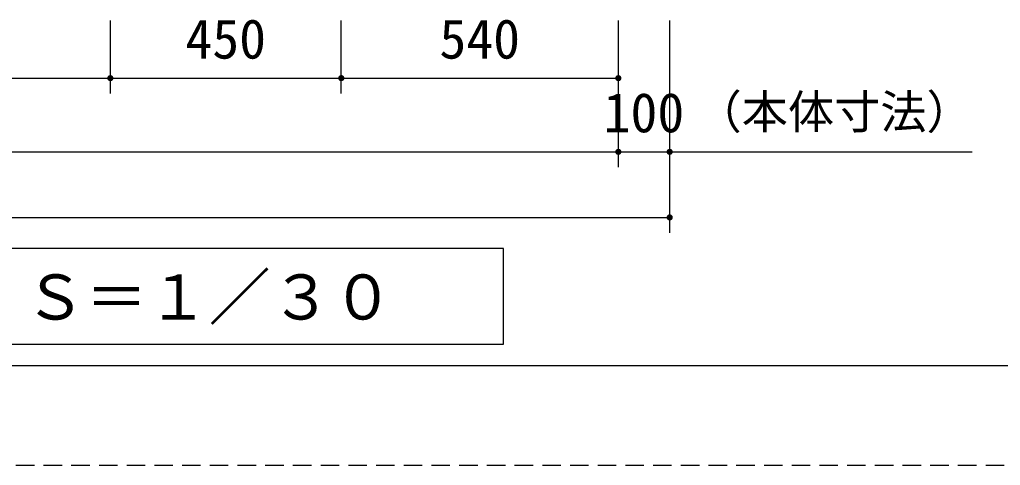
# Model space of a CAD drawing. Units: millimetres, scale not verified. Extents: x -8910 to 8910, y -6308 to 6308.
# Drawn here: x -4541 to -2629, y -5252 to -4382 of the extents above; entities that cross this region are included whole.
import ezdxf
from ezdxf.enums import TextEntityAlignment as Align

# ---------------------------------------------------------------- set-up
doc = ezdxf.new("R2010")
doc.units = ezdxf.units.MM
doc.header["$LTSCALE"] = 30
doc.linetypes.add('DASHED1', pattern=[1.8, 1.2, -0.6])
for name, color, linetype, lineweight in [('0-0_製作', 5, 'Continuous', 25), ('0-B_機器', 2, 'Continuous', 25), ('1-1_Axis_waku', 7, 'Continuous', 25)]:
    doc.layers.add(name, color=color, linetype=linetype, lineweight=lineweight)
doc.styles.add('ＭＳ ゴシック', font='')
doc.styles.get('ＭＳ ゴシック').set_extended_font_data('MS Gothic')

msp = doc.modelspace()

# ---------------------------------------------------------------- linework, layer by layer
at = {"layer": '0-0_製作', "color": 2}
for p, q in [((-4363.85, -4526.49), (-4363.85, -4383.86)), ((-3913.85, -4526.49), (-3913.85, -4383.86)), ((-3373.85, -4526.49), (-3373.85, -4383.86)), ((-3373.85, -4670.19), (-3373.85, -4383.86)), ((-3273.85, -4670.19), (-3273.85, -4383.86)), ((-3273.85, -4797.97), (-3273.85, -4640.19)), ((-3273.85, -4640.19), (-2684.19, -4640.19))]:
    msp.add_line(p, q, dxfattribs=at)
at = {"layer": '0-0_製作'}
for points in [[(-4367.96, -4492.12), (-4363.85, -4490.49), (-4363.85, -4496.49)], [(-4367.38, -4491.63), (-4363.85, -4490.49), (-4367.96, -4492.12)], [(-4366.74, -4491.23), (-4363.85, -4490.49), (-4367.38, -4491.63)], [(-4366.06, -4490.91), (-4363.85, -4490.49), (-4366.74, -4491.23)], [(-4365.34, -4490.68), (-4363.85, -4490.49), (-4366.06, -4490.91)], [(-4364.6, -4490.54), (-4363.85, -4490.49), (-4365.34, -4490.68)], [(-4363.85, -4490.49), (-4357.85, -4496.49), (-4363.85, -4496.49)], [(-4363.85, -4490.49), (-4357.9, -4495.74), (-4357.85, -4496.49)], [(-4363.47, -4490.5), (-4357.9, -4495.74), (-4363.85, -4490.49)], [(-4362.72, -4490.6), (-4357.9, -4495.74), (-4363.47, -4490.5)], [(-4362.72, -4490.6), (-4358.04, -4495), (-4357.9, -4495.74)], [(-4361.99, -4490.78), (-4358.04, -4495), (-4362.72, -4490.6)], [(-4361.99, -4490.78), (-4358.27, -4494.28), (-4358.04, -4495)], [(-4361.29, -4491.06), (-4358.27, -4494.28), (-4361.99, -4490.78)], [(-4361.29, -4491.06), (-4358.59, -4493.6), (-4358.27, -4494.28)], [(-4360.63, -4491.42), (-4358.59, -4493.6), (-4361.29, -4491.06)], [(-4360.63, -4491.42), (-4358.99, -4492.96), (-4358.59, -4493.6)], [(-4360.02, -4491.87), (-4358.99, -4492.96), (-4360.63, -4491.42)], [(-3917.96, -4492.12), (-3913.85, -4490.49), (-3913.85, -4496.49)], [(-3917.38, -4491.63), (-3913.85, -4490.49), (-3917.96, -4492.12)], [(-3916.74, -4491.23), (-3913.85, -4490.49), (-3917.38, -4491.63)], [(-3916.06, -4490.91), (-3913.85, -4490.49), (-3916.74, -4491.23)], [(-3915.34, -4490.68), (-3913.85, -4490.49), (-3916.06, -4490.91)], [(-3914.6, -4490.54), (-3913.85, -4490.49), (-3915.34, -4490.68)], [(-3913.85, -4490.49), (-3907.85, -4496.49), (-3913.85, -4496.49)], [(-3913.85, -4490.49), (-3907.9, -4495.74), (-3907.85, -4496.49)], [(-3913.85, -4490.49), (-3908.04, -4495), (-3907.9, -4495.74)], [(-3913.47, -4490.5), (-3908.04, -4495), (-3913.85, -4490.49)], [(-3912.72, -4490.6), (-3908.04, -4495), (-3913.47, -4490.5)], [(-3912.72, -4490.6), (-3908.27, -4494.28), (-3908.04, -4495)], [(-3911.99, -4490.78), (-3908.27, -4494.28), (-3912.72, -4490.6)], [(-3911.99, -4490.78), (-3908.59, -4493.6), (-3908.27, -4494.28)], [(-3911.29, -4491.06), (-3908.59, -4493.6), (-3911.99, -4490.78)], [(-3911.29, -4491.06), (-3908.99, -4492.96), (-3908.59, -4493.6)], [(-3910.63, -4491.42), (-3908.99, -4492.96), (-3911.29, -4491.06)], [(-3910.63, -4491.42), (-3909.47, -4492.38), (-3908.99, -4492.96)], [(-3910.02, -4491.87), (-3909.47, -4492.38), (-3910.63, -4491.42)], [(-3378.47, -4492.66), (-3373.85, -4490.49), (-3373.85, -4496.49)], [(-3377.96, -4492.12), (-3373.85, -4490.49), (-3378.47, -4492.66)], [(-3377.38, -4491.63), (-3373.85, -4490.49), (-3377.96, -4492.12)], [(-3376.74, -4491.23), (-3373.85, -4490.49), (-3377.38, -4491.63)], [(-3376.06, -4490.91), (-3373.85, -4490.49), (-3376.74, -4491.23)], [(-3375.34, -4490.68), (-3373.85, -4490.49), (-3376.06, -4490.91)], [(-3374.6, -4490.54), (-3373.85, -4490.49), (-3375.34, -4490.68)], [(-3373.85, -4490.49), (-3367.85, -4496.49), (-3373.85, -4496.49)], [(-3373.85, -4490.49), (-3367.9, -4495.74), (-3367.85, -4496.49)], [(-3373.85, -4490.49), (-3368.04, -4495), (-3367.9, -4495.74)], [(-3373.85, -4490.49), (-3368.27, -4494.28), (-3368.04, -4495)], [(-3373.47, -4490.5), (-3368.27, -4494.28), (-3373.85, -4490.49)], [(-3372.72, -4490.6), (-3368.27, -4494.28), (-3373.47, -4490.5)], [(-3372.72, -4490.6), (-3368.59, -4493.6), (-3368.27, -4494.28)], [(-3371.99, -4490.78), (-3368.59, -4493.6), (-3372.72, -4490.6)], [(-3371.99, -4490.78), (-3368.99, -4492.96), (-3368.59, -4493.6)], [(-3371.29, -4491.06), (-3368.99, -4492.96), (-3371.99, -4490.78)], [(-3371.29, -4491.06), (-3369.47, -4492.38), (-3368.99, -4492.96)], [(-3370.63, -4491.42), (-3369.47, -4492.38), (-3371.29, -4491.06)], [(-3370.63, -4491.42), (-3370.02, -4491.87), (-3369.47, -4492.38)], [(-4369.84, -4496.11), (-4363.85, -4496.49), (-4369.85, -4496.49)], [(-4369.85, -4496.49), (-4364.23, -4502.48), (-4369.8, -4497.24)], [(-4369.85, -4496.49), (-4363.85, -4502.49), (-4364.23, -4502.48)], [(-4369.85, -4496.49), (-4363.85, -4496.49), (-4363.85, -4502.49)], [(-4369.74, -4495.36), (-4363.85, -4496.49), (-4369.84, -4496.11)], [(-4369.8, -4497.24), (-4364.97, -4502.38), (-4369.66, -4497.98)], [(-4369.8, -4497.24), (-4364.23, -4502.48), (-4364.97, -4502.38)], [(-4369.55, -4494.63), (-4363.85, -4496.49), (-4369.74, -4495.36)], [(-4369.66, -4497.98), (-4365.7, -4502.2), (-4369.43, -4498.7)], [(-4369.66, -4497.98), (-4364.97, -4502.38), (-4365.7, -4502.2)], [(-4369.28, -4493.93), (-4363.85, -4496.49), (-4369.55, -4494.63)], [(-4369.43, -4498.7), (-4366.4, -4501.92), (-4369.11, -4499.38)], [(-4369.43, -4498.7), (-4365.7, -4502.2), (-4366.4, -4501.92)], [(-4368.91, -4493.27), (-4363.85, -4496.49), (-4369.28, -4493.93)], [(-4369.11, -4499.38), (-4367.06, -4501.56), (-4368.7, -4500.02)], [(-4369.11, -4499.38), (-4366.4, -4501.92), (-4367.06, -4501.56)], [(-4368.47, -4492.66), (-4363.85, -4496.49), (-4368.91, -4493.27)], [(-4368.7, -4500.02), (-4367.67, -4501.11), (-4368.22, -4500.6)], [(-4368.7, -4500.02), (-4367.06, -4501.56), (-4367.67, -4501.11)], [(-4367.96, -4492.12), (-4363.85, -4496.49), (-4368.47, -4492.66)], [(-4363.85, -4496.49), (-4363.1, -4502.44), (-4363.85, -4502.49)], [(-4363.85, -4496.49), (-4362.36, -4502.3), (-4363.1, -4502.44)], [(-4363.85, -4496.49), (-4361.64, -4502.07), (-4362.36, -4502.3)], [(-4363.85, -4496.49), (-4360.96, -4501.75), (-4361.64, -4502.07)], [(-4363.85, -4496.49), (-4360.32, -4501.34), (-4360.96, -4501.75)], [(-4363.85, -4496.49), (-4359.74, -4500.86), (-4360.32, -4501.34)], [(-4363.85, -4496.49), (-4359.23, -4500.31), (-4359.74, -4500.86)], [(-4357.85, -4496.49), (-4359.23, -4500.31), (-4363.85, -4496.49)], [(-4360.02, -4491.87), (-4359.47, -4492.38), (-4358.99, -4492.96)], [(-4357.85, -4496.49), (-4358.78, -4499.7), (-4359.23, -4500.31)], [(-4357.85, -4496.49), (-4358.42, -4499.04), (-4358.78, -4499.7)], [(-4357.85, -4496.49), (-4358.14, -4498.34), (-4358.42, -4499.04)], [(-4357.85, -4496.49), (-4357.95, -4497.61), (-4358.14, -4498.34)], [(-4357.85, -4496.49), (-4357.86, -4496.87), (-4357.95, -4497.61)], [(-3919.84, -4496.11), (-3913.85, -4496.49), (-3919.85, -4496.49)], [(-3919.85, -4496.49), (-3913.85, -4496.49), (-3919.8, -4497.24)], [(-3919.74, -4495.36), (-3913.85, -4496.49), (-3919.84, -4496.11)], [(-3919.8, -4497.24), (-3913.85, -4496.49), (-3913.85, -4502.49)], [(-3919.8, -4497.24), (-3914.23, -4502.48), (-3919.66, -4497.98)], [(-3919.8, -4497.24), (-3913.85, -4502.49), (-3914.23, -4502.48)], [(-3919.55, -4494.63), (-3913.85, -4496.49), (-3919.74, -4495.36)], [(-3919.66, -4497.98), (-3914.97, -4502.38), (-3919.43, -4498.7)], [(-3919.66, -4497.98), (-3914.23, -4502.48), (-3914.97, -4502.38)], [(-3919.28, -4493.93), (-3913.85, -4496.49), (-3919.55, -4494.63)], [(-3919.43, -4498.7), (-3915.7, -4502.2), (-3919.11, -4499.38)], [(-3919.43, -4498.7), (-3914.97, -4502.38), (-3915.7, -4502.2)], [(-3918.91, -4493.27), (-3913.85, -4496.49), (-3919.28, -4493.93)], [(-3919.11, -4499.38), (-3916.4, -4501.92), (-3918.7, -4500.02)], [(-3919.11, -4499.38), (-3915.7, -4502.2), (-3916.4, -4501.92)], [(-3918.47, -4492.66), (-3913.85, -4496.49), (-3918.91, -4493.27)], [(-3918.7, -4500.02), (-3917.06, -4501.56), (-3918.22, -4500.6)], [(-3918.7, -4500.02), (-3916.4, -4501.92), (-3917.06, -4501.56)], [(-3917.96, -4492.12), (-3913.85, -4496.49), (-3918.47, -4492.66)], [(-3918.22, -4500.6), (-3917.06, -4501.56), (-3917.67, -4501.11)], [(-3913.85, -4496.49), (-3913.1, -4502.44), (-3913.85, -4502.49)], [(-3913.85, -4496.49), (-3912.36, -4502.3), (-3913.1, -4502.44)], [(-3913.85, -4496.49), (-3911.64, -4502.07), (-3912.36, -4502.3)], [(-3913.85, -4496.49), (-3910.96, -4501.75), (-3911.64, -4502.07)], [(-3913.85, -4496.49), (-3910.32, -4501.34), (-3910.96, -4501.75)], [(-3913.85, -4496.49), (-3909.74, -4500.86), (-3910.32, -4501.34)], [(-3913.85, -4496.49), (-3909.23, -4500.31), (-3909.74, -4500.86)], [(-3907.85, -4496.49), (-3909.23, -4500.31), (-3913.85, -4496.49)], [(-3907.85, -4496.49), (-3908.78, -4499.7), (-3909.23, -4500.31)], [(-3907.85, -4496.49), (-3908.42, -4499.04), (-3908.78, -4499.7)], [(-3907.85, -4496.49), (-3908.14, -4498.34), (-3908.42, -4499.04)], [(-3907.85, -4496.49), (-3907.95, -4497.61), (-3908.14, -4498.34)], [(-3907.85, -4496.49), (-3907.86, -4496.87), (-3907.95, -4497.61)], [(-3379.84, -4496.11), (-3373.85, -4496.49), (-3379.85, -4496.49)], [(-3379.85, -4496.49), (-3373.85, -4496.49), (-3379.8, -4497.24)], [(-3379.74, -4495.36), (-3373.85, -4496.49), (-3379.84, -4496.11)], [(-3379.8, -4497.24), (-3373.85, -4496.49), (-3379.66, -4497.98)], [(-3379.55, -4494.63), (-3373.85, -4496.49), (-3379.74, -4495.36)], [(-3379.66, -4497.98), (-3373.85, -4496.49), (-3373.85, -4502.49)], [(-3379.66, -4497.98), (-3374.23, -4502.48), (-3379.43, -4498.7)], [(-3379.66, -4497.98), (-3373.85, -4502.49), (-3374.23, -4502.48)], [(-3379.28, -4493.93), (-3373.85, -4496.49), (-3379.55, -4494.63)], [(-3379.43, -4498.7), (-3374.97, -4502.38), (-3379.11, -4499.38)], [(-3379.43, -4498.7), (-3374.23, -4502.48), (-3374.97, -4502.38)], [(-3378.91, -4493.27), (-3373.85, -4496.49), (-3379.28, -4493.93)], [(-3379.11, -4499.38), (-3375.7, -4502.2), (-3378.7, -4500.02)], [(-3379.11, -4499.38), (-3374.97, -4502.38), (-3375.7, -4502.2)], [(-3378.47, -4492.66), (-3373.85, -4496.49), (-3378.91, -4493.27)], [(-3378.7, -4500.02), (-3376.4, -4501.92), (-3378.22, -4500.6)], [(-3378.7, -4500.02), (-3375.7, -4502.2), (-3376.4, -4501.92)], [(-3378.22, -4500.6), (-3377.06, -4501.56), (-3377.67, -4501.11)], [(-3378.22, -4500.6), (-3376.4, -4501.92), (-3377.06, -4501.56)], [(-3373.85, -4496.49), (-3373.1, -4502.44), (-3373.85, -4502.49)], [(-3373.85, -4496.49), (-3372.36, -4502.3), (-3373.1, -4502.44)], [(-3373.85, -4496.49), (-3371.64, -4502.07), (-3372.36, -4502.3)], [(-3373.85, -4496.49), (-3370.96, -4501.75), (-3371.64, -4502.07)], [(-3373.85, -4496.49), (-3370.32, -4501.34), (-3370.96, -4501.75)], [(-3373.85, -4496.49), (-3369.74, -4500.86), (-3370.32, -4501.34)], [(-3373.85, -4496.49), (-3369.23, -4500.31), (-3369.74, -4500.86)], [(-3373.85, -4496.49), (-3368.78, -4499.7), (-3369.23, -4500.31)], [(-3367.85, -4496.49), (-3368.78, -4499.7), (-3373.85, -4496.49)], [(-3367.85, -4496.49), (-3368.42, -4499.04), (-3368.78, -4499.7)], [(-3367.85, -4496.49), (-3368.14, -4498.34), (-3368.42, -4499.04)], [(-3367.85, -4496.49), (-3367.95, -4497.61), (-3368.14, -4498.34)], [(-3367.85, -4496.49), (-3367.86, -4496.87), (-3367.95, -4497.61)], [(-3379.84, -4639.81), (-3373.85, -4640.19), (-3379.85, -4640.19)], [(-3379.85, -4640.19), (-3373.85, -4640.19), (-3379.8, -4640.94)], [(-3379.74, -4639.06), (-3373.85, -4640.19), (-3379.84, -4639.81)], [(-3379.8, -4640.94), (-3373.85, -4640.19), (-3379.66, -4641.68)], [(-3379.55, -4638.33), (-3373.85, -4640.19), (-3379.74, -4639.06)], [(-3379.66, -4641.68), (-3373.85, -4640.19), (-3373.85, -4646.19)], [(-3379.66, -4641.68), (-3374.23, -4646.18), (-3379.43, -4642.4)], [(-3379.66, -4641.68), (-3373.85, -4646.19), (-3374.23, -4646.18)], [(-3379.28, -4637.63), (-3373.85, -4640.19), (-3379.55, -4638.33)], [(-3379.43, -4642.4), (-3374.97, -4646.08), (-3379.11, -4643.08)], [(-3379.43, -4642.4), (-3374.23, -4646.18), (-3374.97, -4646.08)], [(-3378.91, -4636.97), (-3373.85, -4640.19), (-3379.28, -4637.63)], [(-3379.11, -4643.08), (-3375.7, -4645.89), (-3378.7, -4643.72)], [(-3379.11, -4643.08), (-3374.97, -4646.08), (-3375.7, -4645.89)], [(-3378.47, -4636.36), (-3373.85, -4640.19), (-3378.91, -4636.97)], [(-3378.7, -4643.72), (-3376.4, -4645.62), (-3378.22, -4644.3)], [(-3378.7, -4643.72), (-3375.7, -4645.89), (-3376.4, -4645.62)], [(-3378.47, -4636.36), (-3373.85, -4634.19), (-3373.85, -4640.19)], [(-3377.96, -4635.81), (-3373.85, -4634.19), (-3378.47, -4636.36)], [(-3378.22, -4644.3), (-3377.06, -4645.25), (-3377.67, -4644.81)], [(-3378.22, -4644.3), (-3376.4, -4645.62), (-3377.06, -4645.25)], [(-3377.38, -4635.33), (-3373.85, -4634.19), (-3377.96, -4635.81)], [(-3376.74, -4634.93), (-3373.85, -4634.19), (-3377.38, -4635.33)], [(-3376.06, -4634.61), (-3373.85, -4634.19), (-3376.74, -4634.93)], [(-3375.34, -4634.38), (-3373.85, -4634.19), (-3376.06, -4634.61)], [(-3374.6, -4634.24), (-3373.85, -4634.19), (-3375.34, -4634.38)], [(-3373.85, -4634.19), (-3367.85, -4640.19), (-3373.85, -4640.19)], [(-3373.85, -4634.19), (-3367.9, -4639.44), (-3367.85, -4640.19)], [(-3373.85, -4634.19), (-3368.04, -4638.7), (-3367.9, -4639.44)], [(-3373.85, -4634.19), (-3368.27, -4637.98), (-3368.04, -4638.7)], [(-3373.47, -4634.2), (-3368.27, -4637.98), (-3373.85, -4634.19)], [(-3373.85, -4640.19), (-3373.1, -4646.14), (-3373.85, -4646.19)], [(-3373.85, -4640.19), (-3372.36, -4646), (-3373.1, -4646.14)], [(-3373.85, -4640.19), (-3371.64, -4645.77), (-3372.36, -4646)], [(-3373.85, -4640.19), (-3370.96, -4645.45), (-3371.64, -4645.77)], [(-3373.85, -4640.19), (-3370.32, -4645.04), (-3370.96, -4645.45)], [(-3373.85, -4640.19), (-3369.74, -4644.56), (-3370.32, -4645.04)], [(-3373.85, -4640.19), (-3369.23, -4644.01), (-3369.74, -4644.56)], [(-3373.85, -4640.19), (-3368.78, -4643.4), (-3369.23, -4644.01)], [(-3367.85, -4640.19), (-3368.78, -4643.4), (-3373.85, -4640.19)], [(-3372.72, -4634.29), (-3368.27, -4637.98), (-3373.47, -4634.2)], [(-3372.72, -4634.29), (-3368.59, -4637.3), (-3368.27, -4637.98)], [(-3371.99, -4634.48), (-3368.59, -4637.3), (-3372.72, -4634.29)], [(-3371.99, -4634.48), (-3368.99, -4636.66), (-3368.59, -4637.3)], [(-3371.29, -4634.76), (-3368.99, -4636.66), (-3371.99, -4634.48)], [(-3371.29, -4634.76), (-3369.47, -4636.08), (-3368.99, -4636.66)], [(-3370.63, -4635.12), (-3369.47, -4636.08), (-3371.29, -4634.76)], [(-3370.63, -4635.12), (-3370.02, -4635.57), (-3369.47, -4636.08)], [(-3367.85, -4640.19), (-3368.42, -4642.74), (-3368.78, -4643.4)], [(-3367.85, -4640.19), (-3368.14, -4642.04), (-3368.42, -4642.74)], [(-3367.85, -4640.19), (-3367.95, -4641.31), (-3368.14, -4642.04)], [(-3367.85, -4640.19), (-3367.86, -4640.57), (-3367.95, -4641.31)], [(-3279.83, -4639.81), (-3273.85, -4640.19), (-3279.85, -4640.19)], [(-3279.85, -4640.19), (-3273.85, -4640.19), (-3279.8, -4640.94)], [(-3279.74, -4639.06), (-3273.85, -4640.19), (-3279.83, -4639.81)], [(-3279.8, -4640.94), (-3273.85, -4640.19), (-3279.66, -4641.68)], [(-3279.55, -4638.33), (-3273.85, -4640.19), (-3279.74, -4639.06)], [(-3279.66, -4641.68), (-3273.85, -4640.19), (-3273.85, -4646.19)], [(-3279.66, -4641.68), (-3273.85, -4646.19), (-3279.43, -4642.4)], [(-3279.28, -4637.63), (-3273.85, -4640.19), (-3279.55, -4638.33)], [(-3279.43, -4642.4), (-3274.22, -4646.18), (-3279.1, -4643.08)], [(-3279.43, -4642.4), (-3273.85, -4646.19), (-3274.22, -4646.18)], [(-3278.91, -4636.97), (-3273.85, -4640.19), (-3279.28, -4637.63)], [(-3279.1, -4643.08), (-3274.97, -4646.08), (-3278.7, -4643.72)], [(-3279.1, -4643.08), (-3274.22, -4646.18), (-3274.97, -4646.08)], [(-3278.47, -4636.36), (-3273.85, -4640.19), (-3278.91, -4636.97)], [(-3278.7, -4643.72), (-3275.7, -4645.89), (-3278.22, -4644.3)], [(-3278.7, -4643.72), (-3274.97, -4646.08), (-3275.7, -4645.89)], [(-3278.47, -4636.36), (-3273.85, -4634.19), (-3273.85, -4640.19)], [(-3277.95, -4635.81), (-3273.85, -4634.19), (-3278.47, -4636.36)], [(-3278.22, -4644.3), (-3276.4, -4645.62), (-3277.67, -4644.81)], [(-3278.22, -4644.3), (-3275.7, -4645.89), (-3276.4, -4645.62)], [(-3277.37, -4635.33), (-3273.85, -4634.19), (-3277.95, -4635.81)], [(-3276.74, -4634.93), (-3273.85, -4634.19), (-3277.37, -4635.33)], [(-3276.06, -4634.61), (-3273.85, -4634.19), (-3276.74, -4634.93)], [(-3275.34, -4634.38), (-3273.85, -4634.19), (-3276.06, -4634.61)], [(-3274.6, -4634.24), (-3273.85, -4634.19), (-3275.34, -4634.38)], [(-3273.85, -4634.19), (-3267.85, -4640.19), (-3273.85, -4640.19)], [(-3273.85, -4634.19), (-3267.89, -4639.44), (-3267.85, -4640.19)], [(-3273.85, -4634.19), (-3268.04, -4638.7), (-3267.89, -4639.44)], [(-3273.85, -4634.19), (-3268.27, -4637.98), (-3268.04, -4638.7)], [(-3273.47, -4634.2), (-3268.27, -4637.98), (-3273.85, -4634.19)], [(-3273.85, -4640.19), (-3273.09, -4646.14), (-3273.85, -4646.19)], [(-3273.85, -4640.19), (-3272.35, -4646), (-3273.09, -4646.14)], [(-3273.85, -4640.19), (-3271.64, -4645.77), (-3272.35, -4646)], [(-3273.85, -4640.19), (-3270.96, -4645.45), (-3271.64, -4645.77)], [(-3273.85, -4640.19), (-3270.32, -4645.04), (-3270.96, -4645.45)], [(-3273.85, -4640.19), (-3269.74, -4644.56), (-3270.32, -4645.04)], [(-3273.85, -4640.19), (-3269.22, -4644.01), (-3269.74, -4644.56)], [(-3273.85, -4640.19), (-3268.78, -4643.4), (-3269.22, -4644.01)], [(-3267.85, -4640.19), (-3268.78, -4643.4), (-3273.85, -4640.19)], [(-3273.47, -4634.2), (-3268.59, -4637.3), (-3268.27, -4637.98)], [(-3272.72, -4634.29), (-3268.59, -4637.3), (-3273.47, -4634.2)], [(-3272.72, -4634.29), (-3268.99, -4636.66), (-3268.59, -4637.3)], [(-3271.99, -4634.48), (-3268.99, -4636.66), (-3272.72, -4634.29)], [(-3271.99, -4634.48), (-3269.47, -4636.08), (-3268.99, -4636.66)], [(-3271.29, -4634.76), (-3269.47, -4636.08), (-3271.99, -4634.48)], [(-3271.29, -4634.76), (-3270.02, -4635.57), (-3269.47, -4636.08)], [(-3270.63, -4635.12), (-3270.02, -4635.57), (-3271.29, -4634.76)], [(-3267.85, -4640.19), (-3268.42, -4642.74), (-3268.78, -4643.4)], [(-3267.85, -4640.19), (-3268.14, -4642.04), (-3268.42, -4642.74)], [(-3267.85, -4640.19), (-3267.95, -4641.31), (-3268.14, -4642.04)], [(-3267.85, -4640.19), (-3267.86, -4640.57), (-3267.95, -4641.31)], [(-3277.67, -4644.81), (-3276.4, -4645.62), (-3277.06, -4645.25)], [(-3279.83, -4767.6), (-3273.85, -4767.97), (-3279.85, -4767.97)], [(-3279.85, -4767.97), (-3273.85, -4767.97), (-3279.8, -4768.73)], [(-3279.74, -4766.85), (-3273.85, -4767.97), (-3279.83, -4767.6)], [(-3279.8, -4768.73), (-3273.85, -4767.97), (-3279.66, -4769.47)], [(-3279.55, -4766.12), (-3273.85, -4767.97), (-3279.74, -4766.85)], [(-3279.66, -4769.47), (-3273.85, -4767.97), (-3273.85, -4773.97)], [(-3279.66, -4769.47), (-3273.85, -4773.97), (-3279.43, -4770.18)], [(-3279.28, -4765.42), (-3273.85, -4767.97), (-3279.55, -4766.12)], [(-3279.43, -4770.18), (-3274.22, -4773.96), (-3279.1, -4770.86)], [(-3279.43, -4770.18), (-3273.85, -4773.97), (-3274.22, -4773.96)], [(-3278.91, -4764.76), (-3273.85, -4767.97), (-3279.28, -4765.42)], [(-3279.1, -4770.86), (-3274.97, -4773.87), (-3278.7, -4771.5)], [(-3279.1, -4770.86), (-3274.22, -4773.96), (-3274.97, -4773.87)], [(-3278.47, -4764.15), (-3273.85, -4767.97), (-3278.91, -4764.76)], [(-3278.7, -4771.5), (-3275.7, -4773.68), (-3278.22, -4772.08)], [(-3278.7, -4771.5), (-3274.97, -4773.87), (-3275.7, -4773.68)], [(-3278.47, -4764.15), (-3273.85, -4761.97), (-3273.85, -4767.97)], [(-3277.95, -4763.6), (-3273.85, -4761.97), (-3278.47, -4764.15)], [(-3278.22, -4772.08), (-3276.4, -4773.4), (-3277.67, -4772.6)], [(-3278.22, -4772.08), (-3275.7, -4773.68), (-3276.4, -4773.4)], [(-3277.37, -4763.12), (-3273.85, -4761.97), (-3277.95, -4763.6)], [(-3277.67, -4772.6), (-3276.4, -4773.4), (-3277.06, -4773.04)], [(-3276.74, -4762.72), (-3273.85, -4761.97), (-3277.37, -4763.12)], [(-3276.06, -4762.39), (-3273.85, -4761.97), (-3276.74, -4762.72)], [(-3275.34, -4762.16), (-3273.85, -4761.97), (-3276.06, -4762.39)], [(-3274.6, -4762.02), (-3273.85, -4761.97), (-3275.34, -4762.16)], [(-3273.85, -4761.97), (-3267.85, -4767.97), (-3273.85, -4767.97)], [(-3273.85, -4761.97), (-3267.89, -4767.22), (-3267.85, -4767.97)], [(-3273.85, -4761.97), (-3268.04, -4766.48), (-3267.89, -4767.22)], [(-3273.85, -4761.97), (-3268.27, -4765.76), (-3268.04, -4766.48)], [(-3273.47, -4761.99), (-3268.27, -4765.76), (-3273.85, -4761.97)], [(-3273.85, -4767.97), (-3273.09, -4773.93), (-3273.85, -4773.97)], [(-3273.85, -4767.97), (-3272.35, -4773.78), (-3273.09, -4773.93)], [(-3273.85, -4767.97), (-3271.64, -4773.55), (-3272.35, -4773.78)], [(-3273.85, -4767.97), (-3270.96, -4773.23), (-3271.64, -4773.55)], [(-3273.85, -4767.97), (-3270.32, -4772.83), (-3270.96, -4773.23)], [(-3273.85, -4767.97), (-3269.74, -4772.35), (-3270.32, -4772.83)], [(-3273.85, -4767.97), (-3269.22, -4771.8), (-3269.74, -4772.35)], [(-3273.85, -4767.97), (-3268.78, -4771.19), (-3269.22, -4771.8)], [(-3267.85, -4767.97), (-3268.78, -4771.19), (-3273.85, -4767.97)], [(-3273.47, -4761.99), (-3268.59, -4765.08), (-3268.27, -4765.76)], [(-3272.72, -4762.08), (-3268.59, -4765.08), (-3273.47, -4761.99)], [(-3272.72, -4762.08), (-3268.99, -4764.45), (-3268.59, -4765.08)], [(-3271.99, -4762.27), (-3268.99, -4764.45), (-3272.72, -4762.08)], [(-3271.99, -4762.27), (-3269.47, -4763.87), (-3268.99, -4764.45)], [(-3271.29, -4762.54), (-3269.47, -4763.87), (-3271.99, -4762.27)], [(-3271.29, -4762.54), (-3270.02, -4763.35), (-3269.47, -4763.87)], [(-3270.63, -4762.91), (-3270.02, -4763.35), (-3271.29, -4762.54)], [(-3267.85, -4767.97), (-3268.42, -4770.53), (-3268.78, -4771.19)], [(-3267.85, -4767.97), (-3268.14, -4769.83), (-3268.42, -4770.53)], [(-3267.85, -4767.97), (-3267.95, -4769.1), (-3268.14, -4769.83)], [(-3267.85, -4767.97), (-3267.86, -4768.35), (-3267.95, -4769.1)]]:
    msp.add_solid(points, dxfattribs=at)
at = {"layer": '0-B_機器'}
for p, q in [((-5093.85, -4496.49), (-4363.85, -4496.49)), ((-4363.85, -4496.49), (-3913.85, -4496.49)), ((-3913.85, -4496.49), (-3373.85, -4496.49)), ((-5973.85, -4640.19), (-3373.85, -4640.19)), ((-3373.85, -4640.19), (-3273.85, -4640.19)), ((-6073.85, -4767.97), (-3273.85, -4767.97))]:
    msp.add_line(p, q, dxfattribs=at)
at = {"layer": '0-B_機器', "color": 3}
msp.add_lwpolyline([(-3597.42, -5015.26), (-3597.42, -4828.95), (-5626.75, -4828.95), (-5626.75, -5015.26)], close=True, dxfattribs=at)
at = {"layer": '1-1_Axis_waku'}
msp.add_line((-7770, -5056.5), (8400, -5056.5), dxfattribs=at)
at = {"layer": '1-1_Axis_waku', "linetype": 'DASHED1'}
msp.add_line((240, -5251.5), (-7770, -5251.5), dxfattribs=at)

# ---------------------------------------------------------------- texts
at = {"layer": '0-0_製作', "color": 4, "style": 'ＭＳ ゴシック'}
msp.add_text('（本体寸法）', height=65.98, dxfattribs=at).set_placement((-3223.35, -4614.9), align=Align.BOTTOM_LEFT)
at = {"layer": '0-B_機器', "color": 4, "style": 'ＭＳ ゴシック'}
for s, height, p in [('450', 76.98, (-4217.6, -4481.49)), ('540', 76.98, (-3722.6, -4481.49)), ('100', 76.98, (-3402.6, -4625.19)), ('Ｓ＝１／３０', 87.98, (-4531.95, -4993.56))]:
    msp.add_text(s, height=height, dxfattribs=at).set_placement(p, align=Align.BOTTOM_LEFT)

doc.saveas('drawing.dxf')
